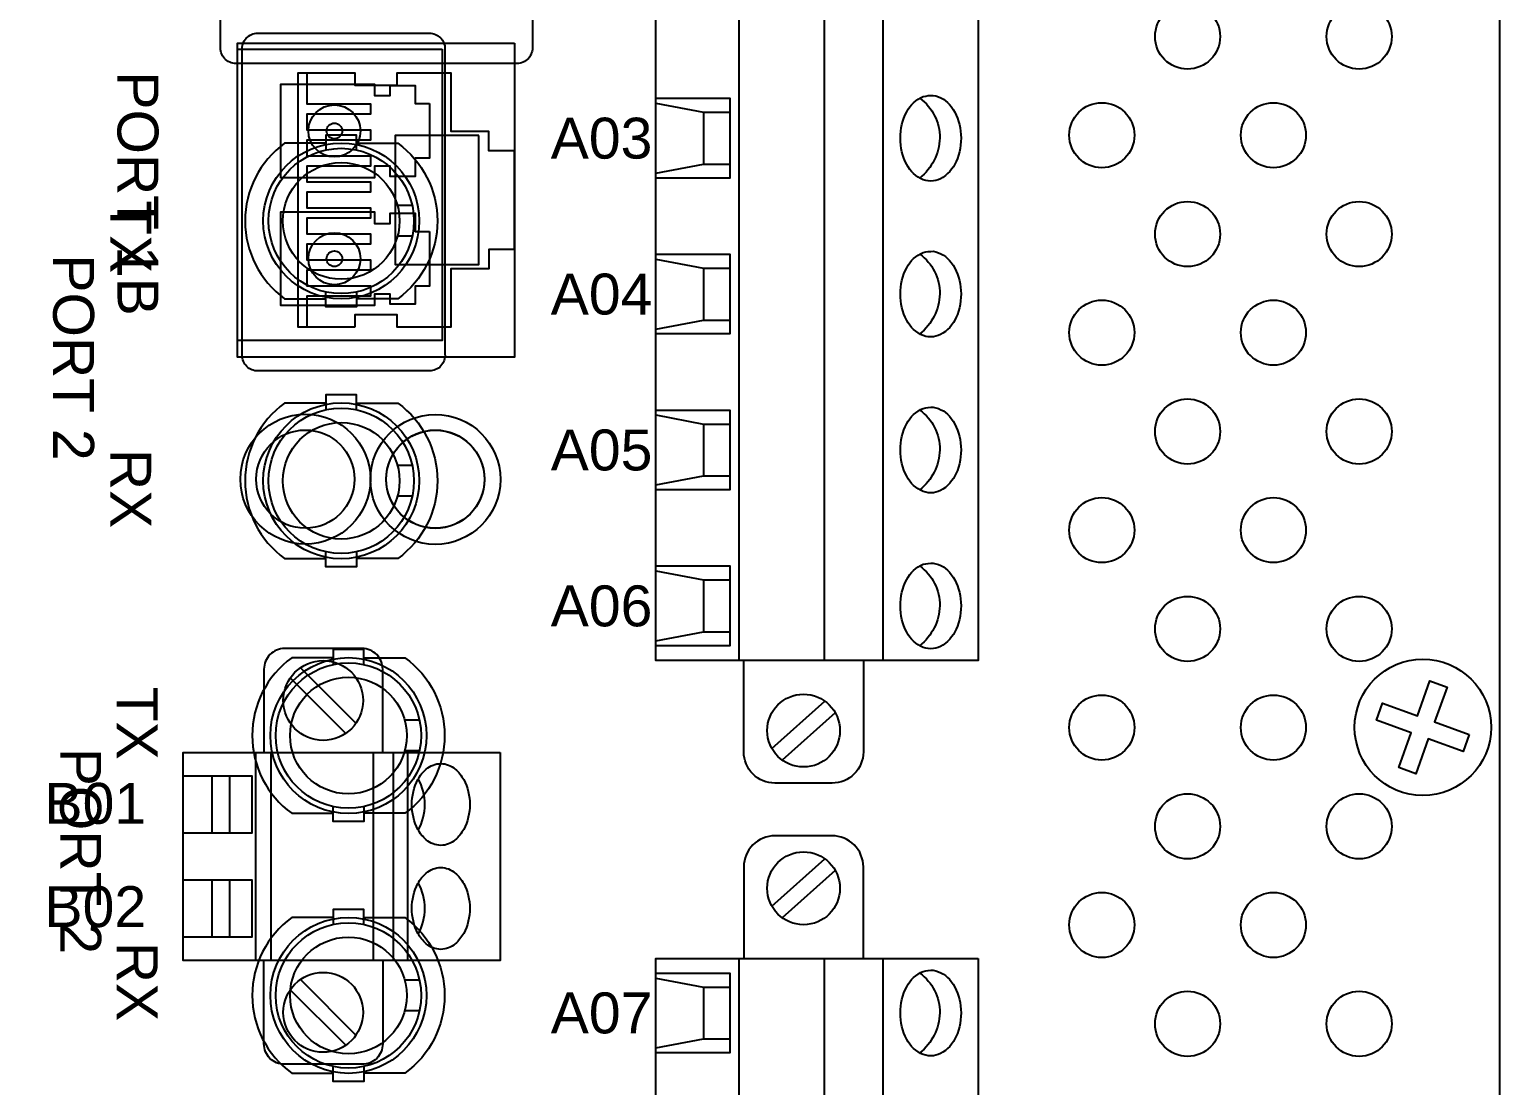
# Model space of a CAD drawing. Extents: x 1 to 23.7, y 0.2 to 17.
# Drawn here: x 20.173 to 23, y 3.811 to 5.844 of the extents above; entities that cross this region are included whole.
import ezdxf

# ---------------------------------------------------------------- set-up
doc = ezdxf.new("R2010")
doc.units = 0
doc.header["$MEASUREMENT"] = 0
for name, color, linetype in [('1_01__00__NONE__NO_FO__IRI', 7, 'CONTINUOUS'), ('1_02__01___1__10-100BASE-T', 7, 'CONTINUOUS'), ('1_03__04___1__100BASE-FX__', 7, 'CONTINUOUS'), ('1_04__06___2__10-100BASE-T', 7, 'CONTINUOUS'), ('1_05__08___2__100BASE-FX__', 7, 'CONTINUOUS'), ('1_06__10__NONE__FO__IRIG', 7, 'CONTINUOUS'), ('1_07__11___1__10-100BASE-T', 7, 'CONTINUOUS'), ('1_08__14___1__100BASE-FX__', 7, 'CONTINUOUS'), ('1_09__16___2__10-100BASE-T', 7, 'CONTINUOUS'), ('1_10__18___2__100BASE-FX__', 7, 'CONTINUOUS'), ('6_00_____DWG', 7, 'CONTINUOUS')]:
    doc.layers.add(name, color=color, linetype=linetype)
doc.styles.add('ARIAL', font='arial.ttf')

msp = doc.modelspace()

# ---------------------------------------------------------------- linework, layer by layer
at = {"layer": '1_01__00__NONE__NO_FO__IRI'}
for points in [[(21.14, 6.4956), (21.14, 5.8111, -0.437464), (21.11, 5.7783), (20.57, 5.7783, -0.440011), (20.54, 5.8111), (20.54, 6.4956, -0.43731), (20.57, 6.5283), (21.11, 6.5283, -0.440011)], [(20.9638, 4.4311, -0.174657), (20.9916, 4.4205, -0.086265), (21.0079, 4.4003, -0.118212), (21.0195, 4.3524, -0.118137), (21.0079, 4.3044, -0.086343), (20.9916, 4.2842, -0.174657), (20.9638, 4.2736, -0.172094), (20.9359, 4.2842, -0.086265), (20.9196, 4.3044, -0.118137), (20.9081, 4.3524, -0.118212), (20.9196, 4.4003, -0.086265), (20.9359, 4.4205, -0.174657)], [(20.9638, 4.4311, -0.174657), (20.9916, 4.4205, -0.086265), (21.0079, 4.4003, -0.118212), (21.0195, 4.3524, -0.118137), (21.0079, 4.3044, -0.086343), (20.9916, 4.2842, -0.174657), (20.9638, 4.2736, -0.172094), (20.9359, 4.2842, -0.086265), (20.9196, 4.3044, -0.118137), (20.9081, 4.3524, -0.118212), (20.9196, 4.4003, -0.086265), (20.9359, 4.4205, -0.174657)], [(20.9638, 4.2311, -0.174657), (20.9916, 4.2205, -0.086265), (21.0079, 4.2003, -0.118212), (21.0195, 4.1524, -0.118137), (21.0079, 4.1044, -0.086343), (20.9916, 4.0842, -0.174657), (20.9638, 4.0736, -0.172094), (20.9359, 4.0842, -0.086265), (20.9196, 4.1044, -0.118137), (20.9081, 4.1524, -0.118212), (20.9196, 4.2003, -0.086265), (20.9359, 4.2205, -0.174657)], [(20.9638, 4.2311, -0.174657), (20.9916, 4.2205, -0.086265), (21.0079, 4.2003, -0.118212), (21.0195, 4.1524, -0.118137), (21.0079, 4.1044, -0.086343), (20.9916, 4.0842, -0.174657), (20.9638, 4.0736, -0.172094), (20.9359, 4.0842, -0.086265), (20.9196, 4.1044, -0.118137), (20.9081, 4.1524, -0.118212), (20.9196, 4.2003, -0.086265), (20.9359, 4.2205, -0.174657)]]:
    msp.add_lwpolyline(points, format="xyb", close=True, dxfattribs=at)
for points in [[(20.8521, 4.4524), (20.8521, 4.613, 0.414214), (20.8127, 4.6524), (20.6631, 4.6524, 0.414214), (20.6237, 4.613), (20.6237, 4.4524)], [(20.8521, 4.4524), (20.8521, 4.613, 0.414214), (20.8127, 4.6524), (20.6631, 4.6524, 0.414214), (20.6237, 4.613), (20.6237, 4.4524)], [(20.9205, 4.3029, 0.253367), (20.9205, 4.4018)], [(20.9205, 4.3029, 0.253367), (20.9205, 4.4018)], [(20.9205, 4.1029, 0.253367), (20.9205, 4.2018)], [(20.9205, 4.1029, 0.253367), (20.9205, 4.2018)], [(20.8521, 4.0524), (20.8521, 3.8917, -0.414214), (20.8127, 3.8524), (20.6631, 3.8524, -0.414214), (20.6237, 3.8917), (20.6237, 4.0524)], [(20.8521, 4.0524), (20.8521, 3.8917, -0.414214), (20.8127, 3.8524), (20.6631, 3.8524, -0.414214), (20.6237, 3.8917), (20.6237, 4.0524)]]:
    msp.add_lwpolyline(points, format="xyb", dxfattribs=at)
for points in [[(20.6939, 4.6155), (20.8007, 4.5087)], [(20.6939, 4.6155), (20.8007, 4.5087)], [(20.7812, 4.4892), (20.6744, 4.596)], [(20.7812, 4.4892), (20.6744, 4.596)], [(20.6074, 4.4524), (20.6074, 4.0524)], [(20.6074, 4.4524), (20.6074, 4.0524)], [(20.6367, 4.4524), (20.6367, 4.0524)], [(20.6367, 4.4524), (20.6367, 4.0524)], [(20.8336, 4.4524), (20.8336, 4.0524)], [(20.8336, 4.4524), (20.8336, 4.0524)], [(20.8719, 4.4524), (20.8719, 4.0524)], [(20.8719, 4.4524), (20.8719, 4.0524)], [(20.8997, 4.4524), (20.8997, 4.0524)], [(20.8997, 4.4524), (20.8997, 4.0524)], [(20.4682, 4.4075), (20.6006, 4.4075), (20.6006, 4.2972), (20.4682, 4.2972)], [(20.4682, 4.4075), (20.6006, 4.4075), (20.6006, 4.2972), (20.4682, 4.2972)], [(20.5239, 4.2972), (20.5239, 4.4075)], [(20.5239, 4.2972), (20.5239, 4.4075)], [(20.5573, 4.4075), (20.5573, 4.2972)], [(20.5573, 4.4075), (20.5573, 4.2972)], [(20.4682, 4.2075), (20.6006, 4.2075), (20.6006, 4.0972), (20.4682, 4.0972)], [(20.4682, 4.2075), (20.6006, 4.2075), (20.6006, 4.0972), (20.4682, 4.0972)], [(20.5239, 4.0972), (20.5239, 4.2075)], [(20.5239, 4.0972), (20.5239, 4.2075)], [(20.5573, 4.2075), (20.5573, 4.0972)], [(20.5573, 4.2075), (20.5573, 4.0972)], [(20.6939, 4.0155), (20.8007, 3.9087)], [(20.6939, 4.0155), (20.8007, 3.9087)], [(20.7812, 3.8892), (20.6744, 3.996)], [(20.7812, 3.8892), (20.6744, 3.996)]]:
    msp.add_lwpolyline(points, dxfattribs=at)
msp.add_lwpolyline([(21.0781, 4.4524), (21.0781, 4.0524), (20.4682, 4.0524), (20.4682, 4.4524)], close=True, dxfattribs=at)
msp.add_lwpolyline([(21.0781, 4.4524), (21.0781, 4.0524), (20.4682, 4.0524), (20.4682, 4.4524)], close=True, dxfattribs=at)
for centre, radius in [((20.7723, 5.4752), 0.15), ((20.7723, 4.9752), 0.15), ((20.7376, 4.5524), 0.0768), ((20.7376, 4.5524), 0.0768), ((20.7376, 3.9524), 0.0768), ((20.7376, 3.9524), 0.0768)]:
    msp.add_circle(centre, radius, dxfattribs=at)
at = {"layer": '1_02__01___1__10-100BASE-T'}
for points in [[(20.8521, 4.4524), (20.8521, 4.613, 0.414214), (20.8127, 4.6524), (20.6631, 4.6524, 0.414214), (20.6237, 4.613), (20.6237, 4.4524)], [(20.9205, 4.3029, 0.253367), (20.9205, 4.4018)], [(20.9205, 4.1029, 0.253367), (20.9205, 4.2018)], [(20.8521, 4.0524), (20.8521, 3.8917, -0.414214), (20.8127, 3.8524), (20.6631, 3.8524, -0.414214), (20.6237, 3.8917), (20.6237, 4.0524)]]:
    msp.add_lwpolyline(points, format="xyb", dxfattribs=at)
for points in [[(20.6939, 4.6155), (20.8007, 4.5087)], [(20.7812, 4.4892), (20.6744, 4.596)], [(20.6074, 4.4524), (20.6074, 4.0524)], [(20.6367, 4.4524), (20.6367, 4.0524)], [(20.8336, 4.4524), (20.8336, 4.0524)], [(20.8719, 4.4524), (20.8719, 4.0524)], [(20.8997, 4.4524), (20.8997, 4.0524)], [(20.4682, 4.4075), (20.6006, 4.4075), (20.6006, 4.2972), (20.4682, 4.2972)], [(20.5239, 4.2972), (20.5239, 4.4075)], [(20.5573, 4.4075), (20.5573, 4.2972)], [(20.4682, 4.2075), (20.6006, 4.2075), (20.6006, 4.0972), (20.4682, 4.0972)], [(20.5239, 4.0972), (20.5239, 4.2075)], [(20.5573, 4.2075), (20.5573, 4.0972)], [(20.6939, 4.0155), (20.8007, 3.9087)], [(20.7812, 3.8892), (20.6744, 3.996)]]:
    msp.add_lwpolyline(points, dxfattribs=at)
msp.add_lwpolyline([(21.0781, 4.4524), (21.0781, 4.0524), (20.4682, 4.0524), (20.4682, 4.4524)], close=True, dxfattribs=at)
for points in [[(20.9638, 4.4311, -0.174657), (20.9916, 4.4205, -0.086265), (21.0079, 4.4003, -0.118212), (21.0195, 4.3524, -0.118137), (21.0079, 4.3044, -0.086343), (20.9916, 4.2842, -0.174657), (20.9638, 4.2736, -0.172094), (20.9359, 4.2842, -0.086265), (20.9196, 4.3044, -0.118137), (20.9081, 4.3524, -0.118212), (20.9196, 4.4003, -0.086265), (20.9359, 4.4205, -0.174657)], [(20.9638, 4.2311, -0.174657), (20.9916, 4.2205, -0.086265), (21.0079, 4.2003, -0.118212), (21.0195, 4.1524, -0.118137), (21.0079, 4.1044, -0.086343), (20.9916, 4.0842, -0.174657), (20.9638, 4.0736, -0.172094), (20.9359, 4.0842, -0.086265), (20.9196, 4.1044, -0.118137), (20.9081, 4.1524, -0.118212), (20.9196, 4.2003, -0.086265), (20.9359, 4.2205, -0.174657)]]:
    msp.add_lwpolyline(points, format="xyb", close=True, dxfattribs=at)
for centre, radius in [((20.7723, 5.4752), 0.15), ((20.7723, 4.9752), 0.15), ((20.7376, 4.5524), 0.0768), ((20.7376, 3.9524), 0.0768)]:
    msp.add_circle(centre, radius, dxfattribs=at)
at = {"layer": '1_03__04___1__100BASE-FX__'}
msp.add_lwpolyline([(20.5818, 5.2165), (20.5818, 5.8037, -0.441522), (20.6118, 5.8365), (20.9418, 5.8365, -0.414792), (20.9718, 5.8064), (20.9718, 5.2192, -0.437227), (20.9418, 5.1865), (20.6118, 5.1865, -0.414793)], format="xyb", close=True, dxfattribs=at)
for centre, radius in [((20.7033, 4.9784), 0.125), ((20.9533, 4.9779), 0.125), ((20.7861, 4.485), 0.15), ((20.7861, 3.985), 0.15)]:
    msp.add_circle(centre, radius, dxfattribs=at)
at = {"layer": '1_04__06___2__10-100BASE-T'}
for points in [[(21.1054, 5.8176), (21.1054, 5.2134), (20.5729, 5.2134), (20.5729, 5.8176)], [(20.7994, 5.2715), (20.7994, 5.2952), (20.8794, 5.2952), (20.8794, 5.2715), (20.9839, 5.2715), (20.9839, 5.3835), (21.0569, 5.3835), (21.0569, 5.421), (21.1054, 5.421), (21.1054, 5.61), (21.0559, 5.61), (21.0559, 5.6475), (20.9839, 5.6475), (20.9839, 5.7595), (20.8794, 5.7595), (20.8794, 5.7357), (20.7994, 5.7357), (20.7994, 5.7595), (20.6889, 5.7595), (20.6889, 5.2715)], [(21.0369, 5.6395), (20.8759, 5.6395), (20.8759, 5.3915), (21.0369, 5.3915)]]:
    msp.add_lwpolyline(points, close=True, dxfattribs=at)
msp.add_lwpolyline([(20.7059, 5.7595), (20.7059, 5.7005), (20.8289, 5.7005), (20.8289, 5.6805), (20.7059, 5.6805), (20.7059, 5.6505), (20.8289, 5.6505), (20.8289, 5.6305), (20.7059, 5.6305), (20.7059, 5.6005), (20.8289, 5.6005), (20.8289, 5.5805), (20.7059, 5.5805), (20.7059, 5.5505), (20.8289, 5.5505), (20.8289, 5.5305), (20.7059, 5.5305), (20.7059, 5.5005), (20.8289, 5.5005), (20.8289, 5.4805), (20.7059, 5.4805), (20.7059, 5.4505), (20.8289, 5.4505), (20.8289, 5.4305), (20.7059, 5.4305), (20.7059, 5.4005), (20.8289, 5.4005), (20.8289, 5.3805), (20.7059, 5.3805), (20.7059, 5.3505), (20.8289, 5.3505), (20.8289, 5.3305), (20.7059, 5.3305), (20.7059, 5.2715)], dxfattribs=at)
for centre, radius in [((20.7033, 4.9784), 0.0945), ((20.9533, 4.9784), 0.0945), ((20.7861, 4.485), 0.15), ((20.7861, 3.985), 0.15)]:
    msp.add_circle(centre, radius, dxfattribs=at)
at = {"layer": '1_05__08___2__100BASE-FX__'}
for points in [[(20.9662, 5.8056), (20.9662, 5.2454), (20.5725, 5.2454), (20.5725, 5.8056)], [(20.9422, 5.701), (20.9422, 5.596), (20.9142, 5.596), (20.9142, 5.561), (20.8662, 5.561), (20.8662, 5.5805), (20.8362, 5.5805), (20.8362, 5.5585), (20.6562, 5.5585), (20.6562, 5.7385), (20.8362, 5.7385), (20.8362, 5.7165), (20.8662, 5.7165), (20.8662, 5.736), (20.9142, 5.736), (20.9142, 5.701)], [(20.9422, 5.455), (20.9422, 5.35), (20.9142, 5.35), (20.9142, 5.315), (20.8662, 5.315), (20.8662, 5.3345), (20.8362, 5.3345), (20.8362, 5.3125), (20.6562, 5.3125), (20.6562, 5.4925), (20.8362, 5.4925), (20.8362, 5.4705), (20.8662, 5.4705), (20.8662, 5.49), (20.9142, 5.49), (20.9142, 5.455)]]:
    msp.add_lwpolyline(points, close=True, dxfattribs=at)
for centre, radius in [((20.7592, 5.6485), 0.05), ((20.7592, 5.6485), 0.015), ((20.7592, 5.4025), 0.05), ((20.7592, 5.4025), 0.015), ((20.7033, 4.9784), 0.0945), ((20.9533, 4.9779), 0.0945), ((20.7861, 4.485), 0.15), ((20.7861, 3.985), 0.15)]:
    msp.add_circle(centre, radius, dxfattribs=at)
at = {"layer": '1_06__10__NONE__FO__IRIG'}
for points in [[(21.14, 6.4956), (21.14, 5.8111, -0.437464), (21.11, 5.7783), (20.57, 5.7783, -0.440011), (20.54, 5.8111), (20.54, 6.4956, -0.43731), (20.57, 6.5283), (21.11, 6.5283, -0.440011)], [(20.9638, 4.4311, -0.174657), (20.9916, 4.4205, -0.086265), (21.0079, 4.4003, -0.118212), (21.0195, 4.3524, -0.118137), (21.0079, 4.3044, -0.086343), (20.9916, 4.2842, -0.174657), (20.9638, 4.2736, -0.172094), (20.9359, 4.2842, -0.086265), (20.9196, 4.3044, -0.118137), (20.9081, 4.3524, -0.118212), (20.9196, 4.4003, -0.086265), (20.9359, 4.4205, -0.174657)], [(20.9638, 4.4311, -0.174657), (20.9916, 4.4205, -0.086265), (21.0079, 4.4003, -0.118212), (21.0195, 4.3524, -0.118137), (21.0079, 4.3044, -0.086343), (20.9916, 4.2842, -0.174657), (20.9638, 4.2736, -0.172094), (20.9359, 4.2842, -0.086265), (20.9196, 4.3044, -0.118137), (20.9081, 4.3524, -0.118212), (20.9196, 4.4003, -0.086265), (20.9359, 4.4205, -0.174657)], [(20.9638, 4.2311, -0.174657), (20.9916, 4.2205, -0.086265), (21.0079, 4.2003, -0.118212), (21.0195, 4.1524, -0.118137), (21.0079, 4.1044, -0.086343), (20.9916, 4.0842, -0.174657), (20.9638, 4.0736, -0.172094), (20.9359, 4.0842, -0.086265), (20.9196, 4.1044, -0.118137), (20.9081, 4.1524, -0.118212), (20.9196, 4.2003, -0.086265), (20.9359, 4.2205, -0.174657)], [(20.9638, 4.2311, -0.174657), (20.9916, 4.2205, -0.086265), (21.0079, 4.2003, -0.118212), (21.0195, 4.1524, -0.118137), (21.0079, 4.1044, -0.086343), (20.9916, 4.0842, -0.174657), (20.9638, 4.0736, -0.172094), (20.9359, 4.0842, -0.086265), (20.9196, 4.1044, -0.118137), (20.9081, 4.1524, -0.118212), (20.9196, 4.2003, -0.086265), (20.9359, 4.2205, -0.174657)]]:
    msp.add_lwpolyline(points, format="xyb", close=True, dxfattribs=at)
for points in [[(20.8018, 5.6119), (20.8018, 5.6405), (20.7428, 5.6405), (20.7428, 5.6118)], [(20.9089, 5.5047), (20.8806, 5.5047)], [(20.9089, 5.4457), (20.8806, 5.4457)], [(20.8018, 5.3386), (20.8018, 5.3098), (20.7428, 5.3098), (20.7428, 5.3385)], [(20.8018, 5.1119), (20.8018, 5.1405), (20.7428, 5.1405), (20.7428, 5.1118)], [(20.9089, 5.0047), (20.8806, 5.0047)], [(20.9089, 4.9457), (20.8806, 4.9457)], [(20.8018, 4.8386), (20.8018, 4.8098), (20.7428, 4.8098), (20.7428, 4.8385)], [(20.6939, 4.6155), (20.8007, 4.5087)], [(20.6939, 4.6155), (20.8007, 4.5087)], [(20.7812, 4.4892), (20.6744, 4.596)], [(20.7812, 4.4892), (20.6744, 4.596)], [(20.6074, 4.4524), (20.6074, 4.0524)], [(20.6074, 4.4524), (20.6074, 4.0524)], [(20.6367, 4.4524), (20.6367, 4.0524)], [(20.6367, 4.4524), (20.6367, 4.0524)], [(20.8336, 4.4524), (20.8336, 4.0524)], [(20.8336, 4.4524), (20.8336, 4.0524)], [(20.8719, 4.4524), (20.8719, 4.0524)], [(20.8719, 4.4524), (20.8719, 4.0524)], [(20.8997, 4.4524), (20.8997, 4.0524)], [(20.8997, 4.4524), (20.8997, 4.0524)], [(20.4682, 4.4075), (20.6006, 4.4075), (20.6006, 4.2972), (20.4682, 4.2972)], [(20.4682, 4.4075), (20.6006, 4.4075), (20.6006, 4.2972), (20.4682, 4.2972)], [(20.5239, 4.2972), (20.5239, 4.4075)], [(20.5239, 4.2972), (20.5239, 4.4075)], [(20.5573, 4.4075), (20.5573, 4.2972)], [(20.5573, 4.4075), (20.5573, 4.2972)], [(20.4682, 4.2075), (20.6006, 4.2075), (20.6006, 4.0972), (20.4682, 4.0972)], [(20.4682, 4.2075), (20.6006, 4.2075), (20.6006, 4.0972), (20.4682, 4.0972)], [(20.5239, 4.0972), (20.5239, 4.2075)], [(20.5239, 4.0972), (20.5239, 4.2075)], [(20.5573, 4.2075), (20.5573, 4.0972)], [(20.5573, 4.2075), (20.5573, 4.0972)], [(20.6939, 4.0155), (20.8007, 3.9087)], [(20.6939, 4.0155), (20.8007, 3.9087)], [(20.7812, 3.8892), (20.6744, 3.996)], [(20.7812, 3.8892), (20.6744, 3.996)]]:
    msp.add_lwpolyline(points, dxfattribs=at)
for points in [[(20.7428, 5.6248), (20.6635, 5.6248, 0.509168), (20.6635, 5.3256), (20.7428, 5.3256)], [(20.8018, 5.6248), (20.8811, 5.6248, -0.509168), (20.8811, 5.3256), (20.8018, 5.3256)], [(20.7428, 5.1248), (20.6635, 5.1248, 0.509168), (20.6635, 4.8256), (20.7428, 4.8256)], [(20.8018, 5.1248), (20.8811, 5.1248, -0.509168), (20.8811, 4.8256), (20.8018, 4.8256)], [(20.8521, 4.4524), (20.8521, 4.613, 0.414214), (20.8127, 4.6524), (20.6631, 4.6524, 0.414214), (20.6237, 4.613), (20.6237, 4.4524)], [(20.8521, 4.4524), (20.8521, 4.613, 0.414214), (20.8127, 4.6524), (20.6631, 4.6524, 0.414214), (20.6237, 4.613), (20.6237, 4.4524)], [(20.9205, 4.3029, 0.253367), (20.9205, 4.4018)], [(20.9205, 4.3029, 0.253367), (20.9205, 4.4018)], [(20.9205, 4.1029, 0.253367), (20.9205, 4.2018)], [(20.9205, 4.1029, 0.253367), (20.9205, 4.2018)], [(20.8521, 4.0524), (20.8521, 3.8917, -0.414214), (20.8127, 3.8524), (20.6631, 3.8524, -0.414214), (20.6237, 3.8917), (20.6237, 4.0524)], [(20.8521, 4.0524), (20.8521, 3.8917, -0.414214), (20.8127, 3.8524), (20.6631, 3.8524, -0.414214), (20.6237, 3.8917), (20.6237, 4.0524)]]:
    msp.add_lwpolyline(points, format="xyb", dxfattribs=at)
msp.add_lwpolyline([(21.0781, 4.4524), (21.0781, 4.0524), (20.4682, 4.0524), (20.4682, 4.4524)], close=True, dxfattribs=at)
msp.add_lwpolyline([(21.0781, 4.4524), (21.0781, 4.0524), (20.4682, 4.0524), (20.4682, 4.4524)], close=True, dxfattribs=at)
for centre, radius in [((20.7723, 5.4752), 0.1398), ((20.7723, 5.4752), 0.1122), ((20.7723, 4.9752), 0.1398), ((20.7723, 4.9752), 0.1122), ((20.7376, 4.5524), 0.0768), ((20.7376, 4.5524), 0.0768), ((20.7376, 3.9524), 0.0768), ((20.7376, 3.9524), 0.0768)]:
    msp.add_circle(centre, radius, dxfattribs=at)
at = {"layer": '1_07__11___1__10-100BASE-T'}
for points in [[(20.8018, 5.6119), (20.8018, 5.6405), (20.7428, 5.6405), (20.7428, 5.6118)], [(20.9089, 5.5047), (20.8806, 5.5047)], [(20.9089, 5.4457), (20.8806, 5.4457)], [(20.8018, 5.3386), (20.8018, 5.3098), (20.7428, 5.3098), (20.7428, 5.3385)], [(20.8018, 5.1119), (20.8018, 5.1405), (20.7428, 5.1405), (20.7428, 5.1118)], [(20.9089, 5.0047), (20.8806, 5.0047)], [(20.9089, 4.9457), (20.8806, 4.9457)], [(20.8018, 4.8386), (20.8018, 4.8098), (20.7428, 4.8098), (20.7428, 4.8385)], [(20.6939, 4.6155), (20.8007, 4.5087)], [(20.6939, 4.6155), (20.8007, 4.5087)], [(20.7812, 4.4892), (20.6744, 4.596)], [(20.7812, 4.4892), (20.6744, 4.596)], [(20.6074, 4.4524), (20.6074, 4.0524)], [(20.6074, 4.4524), (20.6074, 4.0524)], [(20.6367, 4.4524), (20.6367, 4.0524)], [(20.6367, 4.4524), (20.6367, 4.0524)], [(20.8336, 4.4524), (20.8336, 4.0524)], [(20.8336, 4.4524), (20.8336, 4.0524)], [(20.8719, 4.4524), (20.8719, 4.0524)], [(20.8719, 4.4524), (20.8719, 4.0524)], [(20.8997, 4.4524), (20.8997, 4.0524)], [(20.8997, 4.4524), (20.8997, 4.0524)], [(20.4682, 4.4075), (20.6006, 4.4075), (20.6006, 4.2972), (20.4682, 4.2972)], [(20.4682, 4.4075), (20.6006, 4.4075), (20.6006, 4.2972), (20.4682, 4.2972)], [(20.5239, 4.2972), (20.5239, 4.4075)], [(20.5239, 4.2972), (20.5239, 4.4075)], [(20.5573, 4.4075), (20.5573, 4.2972)], [(20.5573, 4.4075), (20.5573, 4.2972)], [(20.4682, 4.2075), (20.6006, 4.2075), (20.6006, 4.0972), (20.4682, 4.0972)], [(20.4682, 4.2075), (20.6006, 4.2075), (20.6006, 4.0972), (20.4682, 4.0972)], [(20.5239, 4.0972), (20.5239, 4.2075)], [(20.5239, 4.0972), (20.5239, 4.2075)], [(20.5573, 4.2075), (20.5573, 4.0972)], [(20.5573, 4.2075), (20.5573, 4.0972)], [(20.6939, 4.0155), (20.8007, 3.9087)], [(20.6939, 4.0155), (20.8007, 3.9087)], [(20.7812, 3.8892), (20.6744, 3.996)], [(20.7812, 3.8892), (20.6744, 3.996)]]:
    msp.add_lwpolyline(points, dxfattribs=at)
for points in [[(20.7428, 5.6248), (20.6635, 5.6248, 0.509168), (20.6635, 5.3256), (20.7428, 5.3256)], [(20.8018, 5.6248), (20.8811, 5.6248, -0.509168), (20.8811, 5.3256), (20.8018, 5.3256)], [(20.7428, 5.1248), (20.6635, 5.1248, 0.509168), (20.6635, 4.8256), (20.7428, 4.8256)], [(20.8018, 5.1248), (20.8811, 5.1248, -0.509168), (20.8811, 4.8256), (20.8018, 4.8256)], [(20.8521, 4.4524), (20.8521, 4.613, 0.414214), (20.8127, 4.6524), (20.6631, 4.6524, 0.414214), (20.6237, 4.613), (20.6237, 4.4524)], [(20.8521, 4.4524), (20.8521, 4.613, 0.414214), (20.8127, 4.6524), (20.6631, 4.6524, 0.414214), (20.6237, 4.613), (20.6237, 4.4524)], [(20.9205, 4.3029, 0.253367), (20.9205, 4.4018)], [(20.9205, 4.3029, 0.253367), (20.9205, 4.4018)], [(20.9205, 4.1029, 0.253367), (20.9205, 4.2018)], [(20.9205, 4.1029, 0.253367), (20.9205, 4.2018)], [(20.8521, 4.0524), (20.8521, 3.8917, -0.414214), (20.8127, 3.8524), (20.6631, 3.8524, -0.414214), (20.6237, 3.8917), (20.6237, 4.0524)], [(20.8521, 4.0524), (20.8521, 3.8917, -0.414214), (20.8127, 3.8524), (20.6631, 3.8524, -0.414214), (20.6237, 3.8917), (20.6237, 4.0524)]]:
    msp.add_lwpolyline(points, format="xyb", dxfattribs=at)
msp.add_lwpolyline([(21.0781, 4.4524), (21.0781, 4.0524), (20.4682, 4.0524), (20.4682, 4.4524)], close=True, dxfattribs=at)
msp.add_lwpolyline([(21.0781, 4.4524), (21.0781, 4.0524), (20.4682, 4.0524), (20.4682, 4.4524)], close=True, dxfattribs=at)
for points in [[(20.9638, 4.4311, -0.174657), (20.9916, 4.4205, -0.086265), (21.0079, 4.4003, -0.118212), (21.0195, 4.3524, -0.118137), (21.0079, 4.3044, -0.086343), (20.9916, 4.2842, -0.174657), (20.9638, 4.2736, -0.172094), (20.9359, 4.2842, -0.086265), (20.9196, 4.3044, -0.118137), (20.9081, 4.3524, -0.118212), (20.9196, 4.4003, -0.086265), (20.9359, 4.4205, -0.174657)], [(20.9638, 4.4311, -0.174657), (20.9916, 4.4205, -0.086265), (21.0079, 4.4003, -0.118212), (21.0195, 4.3524, -0.118137), (21.0079, 4.3044, -0.086343), (20.9916, 4.2842, -0.174657), (20.9638, 4.2736, -0.172094), (20.9359, 4.2842, -0.086265), (20.9196, 4.3044, -0.118137), (20.9081, 4.3524, -0.118212), (20.9196, 4.4003, -0.086265), (20.9359, 4.4205, -0.174657)], [(20.9638, 4.2311, -0.174657), (20.9916, 4.2205, -0.086265), (21.0079, 4.2003, -0.118212), (21.0195, 4.1524, -0.118137), (21.0079, 4.1044, -0.086343), (20.9916, 4.0842, -0.174657), (20.9638, 4.0736, -0.172094), (20.9359, 4.0842, -0.086265), (20.9196, 4.1044, -0.118137), (20.9081, 4.1524, -0.118212), (20.9196, 4.2003, -0.086265), (20.9359, 4.2205, -0.174657)], [(20.9638, 4.2311, -0.174657), (20.9916, 4.2205, -0.086265), (21.0079, 4.2003, -0.118212), (21.0195, 4.1524, -0.118137), (21.0079, 4.1044, -0.086343), (20.9916, 4.0842, -0.174657), (20.9638, 4.0736, -0.172094), (20.9359, 4.0842, -0.086265), (20.9196, 4.1044, -0.118137), (20.9081, 4.1524, -0.118212), (20.9196, 4.2003, -0.086265), (20.9359, 4.2205, -0.174657)]]:
    msp.add_lwpolyline(points, format="xyb", close=True, dxfattribs=at)
for centre, radius in [((20.7723, 5.4752), 0.1398), ((20.7723, 5.4752), 0.1122), ((20.7723, 4.9752), 0.1398), ((20.7723, 4.9752), 0.1122), ((20.7376, 4.5524), 0.0768), ((20.7376, 4.5524), 0.0768), ((20.7376, 3.9524), 0.0768), ((20.7376, 3.9524), 0.0768)]:
    msp.add_circle(centre, radius, dxfattribs=at)
at = {"layer": '1_08__14___1__100BASE-FX__'}
msp.add_lwpolyline([(20.5818, 5.2165), (20.5818, 5.8037, -0.441522), (20.6118, 5.8365), (20.9418, 5.8365, -0.414792), (20.9718, 5.8064), (20.9718, 5.2192, -0.437227), (20.9418, 5.1865), (20.6118, 5.1865, -0.414793)], format="xyb", close=True, dxfattribs=at)
for points in [[(20.8156, 4.6217), (20.8156, 4.6503), (20.7565, 4.6503), (20.7565, 4.6216)], [(20.9227, 4.5145), (20.8943, 4.5145)], [(20.9227, 4.4555), (20.8943, 4.4555)], [(20.8156, 4.3483), (20.8156, 4.3196), (20.7565, 4.3196), (20.7565, 4.3483)], [(20.8156, 4.1217), (20.8156, 4.1503), (20.7565, 4.1503), (20.7565, 4.1216)], [(20.9227, 4.0145), (20.8943, 4.0145)], [(20.9227, 3.9555), (20.8943, 3.9555)], [(20.8156, 3.8483), (20.8156, 3.8196), (20.7565, 3.8196), (20.7565, 3.8483)]]:
    msp.add_lwpolyline(points, dxfattribs=at)
for points in [[(20.7565, 4.6346), (20.6772, 4.6346, 0.509168), (20.6772, 4.3354), (20.7565, 4.3354)], [(20.8156, 4.6346), (20.8949, 4.6346, -0.509168), (20.8949, 4.3354), (20.8156, 4.3354)], [(20.7565, 4.1346), (20.6772, 4.1346, 0.509168), (20.6772, 3.8354), (20.7565, 3.8354)], [(20.8156, 4.1346), (20.8949, 4.1346, -0.509168), (20.8949, 3.8354), (20.8156, 3.8354)]]:
    msp.add_lwpolyline(points, format="xyb", dxfattribs=at)
for centre, radius in [((20.7033, 4.9784), 0.125), ((20.9533, 4.9779), 0.125), ((20.7861, 4.485), 0.1398), ((20.7861, 4.485), 0.1122), ((20.7861, 3.985), 0.1398), ((20.7861, 3.985), 0.1122)]:
    msp.add_circle(centre, radius, dxfattribs=at)
at = {"layer": '1_09__16___2__10-100BASE-T'}
for points in [[(21.1054, 5.8176), (21.1054, 5.2134), (20.5729, 5.2134), (20.5729, 5.8176)], [(20.7994, 5.2715), (20.7994, 5.2952), (20.8794, 5.2952), (20.8794, 5.2715), (20.9839, 5.2715), (20.9839, 5.3835), (21.0569, 5.3835), (21.0569, 5.421), (21.1054, 5.421), (21.1054, 5.61), (21.0559, 5.61), (21.0559, 5.6475), (20.9839, 5.6475), (20.9839, 5.7595), (20.8794, 5.7595), (20.8794, 5.7357), (20.7994, 5.7357), (20.7994, 5.7595), (20.6889, 5.7595), (20.6889, 5.2715)], [(21.0369, 5.6395), (20.8759, 5.6395), (20.8759, 5.3915), (21.0369, 5.3915)]]:
    msp.add_lwpolyline(points, close=True, dxfattribs=at)
for points in [[(20.7059, 5.7595), (20.7059, 5.7005), (20.8289, 5.7005), (20.8289, 5.6805), (20.7059, 5.6805), (20.7059, 5.6505), (20.8289, 5.6505), (20.8289, 5.6305), (20.7059, 5.6305), (20.7059, 5.6005), (20.8289, 5.6005), (20.8289, 5.5805), (20.7059, 5.5805), (20.7059, 5.5505), (20.8289, 5.5505), (20.8289, 5.5305), (20.7059, 5.5305), (20.7059, 5.5005), (20.8289, 5.5005), (20.8289, 5.4805), (20.7059, 5.4805), (20.7059, 5.4505), (20.8289, 5.4505), (20.8289, 5.4305), (20.7059, 5.4305), (20.7059, 5.4005), (20.8289, 5.4005), (20.8289, 5.3805), (20.7059, 5.3805), (20.7059, 5.3505), (20.8289, 5.3505), (20.8289, 5.3305), (20.7059, 5.3305), (20.7059, 5.2715)], [(20.8156, 4.6217), (20.8156, 4.6503), (20.7565, 4.6503), (20.7565, 4.6216)], [(20.9227, 4.5145), (20.8943, 4.5145)], [(20.9227, 4.4555), (20.8943, 4.4555)], [(20.8156, 4.3483), (20.8156, 4.3196), (20.7565, 4.3196), (20.7565, 4.3483)], [(20.8156, 4.1217), (20.8156, 4.1503), (20.7565, 4.1503), (20.7565, 4.1216)], [(20.9227, 4.0145), (20.8943, 4.0145)], [(20.9227, 3.9555), (20.8943, 3.9555)], [(20.8156, 3.8483), (20.8156, 3.8196), (20.7565, 3.8196), (20.7565, 3.8483)]]:
    msp.add_lwpolyline(points, dxfattribs=at)
for points in [[(20.7565, 4.6346), (20.6772, 4.6346, 0.509168), (20.6772, 4.3354), (20.7565, 4.3354)], [(20.8156, 4.6346), (20.8949, 4.6346, -0.509168), (20.8949, 4.3354), (20.8156, 4.3354)], [(20.7565, 4.1346), (20.6772, 4.1346, 0.509168), (20.6772, 3.8354), (20.7565, 3.8354)], [(20.8156, 4.1346), (20.8949, 4.1346, -0.509168), (20.8949, 3.8354), (20.8156, 3.8354)]]:
    msp.add_lwpolyline(points, format="xyb", dxfattribs=at)
for centre, radius in [((20.7033, 4.9784), 0.0945), ((20.9533, 4.9784), 0.0945), ((20.7861, 4.485), 0.1398), ((20.7861, 4.485), 0.1122), ((20.7861, 3.985), 0.1398), ((20.7861, 3.985), 0.1122)]:
    msp.add_circle(centre, radius, dxfattribs=at)
at = {"layer": '1_10__18___2__100BASE-FX__'}
for points in [[(20.9662, 5.8056), (20.9662, 5.2454), (20.5725, 5.2454), (20.5725, 5.8056)], [(20.9422, 5.701), (20.9422, 5.596), (20.9142, 5.596), (20.9142, 5.561), (20.8662, 5.561), (20.8662, 5.5805), (20.8362, 5.5805), (20.8362, 5.5585), (20.6562, 5.5585), (20.6562, 5.7385), (20.8362, 5.7385), (20.8362, 5.7165), (20.8662, 5.7165), (20.8662, 5.736), (20.9142, 5.736), (20.9142, 5.701)], [(20.9422, 5.455), (20.9422, 5.35), (20.9142, 5.35), (20.9142, 5.315), (20.8662, 5.315), (20.8662, 5.3345), (20.8362, 5.3345), (20.8362, 5.3125), (20.6562, 5.3125), (20.6562, 5.4925), (20.8362, 5.4925), (20.8362, 5.4705), (20.8662, 5.4705), (20.8662, 5.49), (20.9142, 5.49), (20.9142, 5.455)]]:
    msp.add_lwpolyline(points, close=True, dxfattribs=at)
for points in [[(20.8156, 4.6217), (20.8156, 4.6503), (20.7565, 4.6503), (20.7565, 4.6216)], [(20.9227, 4.5145), (20.8943, 4.5145)], [(20.9227, 4.4555), (20.8943, 4.4555)], [(20.8156, 4.3483), (20.8156, 4.3196), (20.7565, 4.3196), (20.7565, 4.3483)], [(20.8156, 4.1217), (20.8156, 4.1503), (20.7565, 4.1503), (20.7565, 4.1216)], [(20.9227, 4.0145), (20.8943, 4.0145)], [(20.9227, 3.9555), (20.8943, 3.9555)], [(20.8156, 3.8483), (20.8156, 3.8196), (20.7565, 3.8196), (20.7565, 3.8483)]]:
    msp.add_lwpolyline(points, dxfattribs=at)
for points in [[(20.7565, 4.6346), (20.6772, 4.6346, 0.509168), (20.6772, 4.3354), (20.7565, 4.3354)], [(20.8156, 4.6346), (20.8949, 4.6346, -0.509168), (20.8949, 4.3354), (20.8156, 4.3354)], [(20.7565, 4.1346), (20.6772, 4.1346, 0.509168), (20.6772, 3.8354), (20.7565, 3.8354)], [(20.8156, 4.1346), (20.8949, 4.1346, -0.509168), (20.8949, 3.8354), (20.8156, 3.8354)]]:
    msp.add_lwpolyline(points, format="xyb", dxfattribs=at)
for centre, radius in [((20.7592, 5.6485), 0.05), ((20.7592, 5.6485), 0.015), ((20.7592, 5.4025), 0.05), ((20.7592, 5.4025), 0.015), ((20.7033, 4.9784), 0.0945), ((20.9533, 4.9779), 0.0945), ((20.7861, 4.485), 0.1398), ((20.7861, 4.485), 0.1122), ((20.7861, 3.985), 0.1398), ((20.7861, 3.985), 0.1122)]:
    msp.add_circle(centre, radius, dxfattribs=at)
at = {"layer": '6_00_____DWG'}
for points in [[(23, 6.8335), (23, 2.1681, -0.414214), (22.9213, 2.0894), (22.8327, 2.0894, 0.414214), (22.7146, 1.9713), (22.7146, 1.8827, -0.414213), (22.6358, 1.804), (16.0807, 1.804, -0.414213), (16.002, 1.8827), (16.002, 1.9713, 0.414213), (15.8839, 2.0894), (15.7953, 2.0894, -0.414213), (15.7165, 2.1681, -0.000001), (15.7165, 6.8335, -0.414214), (15.7953, 6.9122), (15.8839, 6.9122, 0.414214), (16.002, 7.0303), (16.002, 7.1189, -0.414214), (16.0807, 7.1977), (22.6358, 7.1977, -0.414213), (22.7146, 7.1189), (22.7146, 7.0303, 0.414213), (22.8327, 6.9122), (22.9213, 6.9122, -0.414213)], [(21.9107, 5.7168, -0.203751), (21.9454, 5.6952, -0.133265), (21.9635, 5.6481, -0.119641), (21.9572, 5.5953, -0.162293), (21.9294, 5.559, -0.234436), (21.8916, 5.5546, -0.182264), (21.8599, 5.5839, -0.124648), (21.8476, 5.6345, -0.124648), (21.8599, 5.6852, -0.184228), (21.8916, 5.7145, -0.072555)], [(21.9107, 5.4168, -0.203751), (21.9454, 5.3952, -0.133265), (21.9635, 5.3481, -0.119641), (21.9572, 5.2953, -0.162293), (21.9294, 5.259, -0.234436), (21.8916, 5.2546, -0.182264), (21.8599, 5.2839, -0.124648), (21.8476, 5.3345, -0.124648), (21.8599, 5.3852, -0.184228), (21.8916, 5.4145, -0.072555)], [(21.9107, 5.1168, -0.203751), (21.9454, 5.0952, -0.133265), (21.9635, 5.0481, -0.119641), (21.9572, 4.9953, -0.162293), (21.9294, 4.959, -0.234436), (21.8916, 4.9546, -0.182264), (21.8599, 4.9839, -0.124648), (21.8476, 5.0345, -0.124648), (21.8599, 5.0852, -0.184228), (21.8916, 5.1145, -0.072555)], [(21.9107, 4.8168, -0.203751), (21.9454, 4.7952, -0.133265), (21.9635, 4.7481, -0.119641), (21.9572, 4.6953, -0.162293), (21.9294, 4.659, -0.234436), (21.8916, 4.6546, -0.182264), (21.8599, 4.6839, -0.124648), (21.8476, 4.7345, -0.124648), (21.8599, 4.7852, -0.184228), (21.8916, 4.8145, -0.072555)], [(21.9107, 4.0333, -0.203751), (21.9454, 4.0118, -0.133265), (21.9635, 3.9647, -0.119641), (21.9572, 3.9118, -0.162293), (21.9294, 3.8755, -0.234436), (21.8916, 3.8711, -0.182264), (21.8599, 3.9004, -0.124648), (21.8476, 3.9511, -0.124648), (21.8599, 4.0018, -0.184228), (21.8916, 4.0311, -0.072555)]]:
    msp.add_lwpolyline(points, format="xyb", close=True, dxfattribs=at)
for points in [[(21.9974, 6.3395), (21.9974, 4.6295), (21.3774, 4.6295), (21.3774, 6.3395)], [(22.9416, 4.4872), (22.9297, 4.4543), (22.8629, 4.4784), (22.8388, 4.4116), (22.8059, 4.4234), (22.83, 4.4903), (22.7631, 4.5144), (22.775, 4.5473), (22.8418, 4.5232), (22.8659, 4.5901), (22.8989, 4.5782), (22.8748, 4.5113)], [(21.9974, 4.0561), (21.9974, 2.3461), (21.3774, 2.3461), (21.3774, 4.0561)]]:
    msp.add_lwpolyline(points, close=True, dxfattribs=at)
for points in [[(21.5374, 4.6295), (21.5374, 6.3395)], [(21.7014, 4.6295), (21.7014, 6.3395)], [(21.8144, 4.6295), (21.8144, 6.3395)], [(21.3774, 5.7113), (21.5197, 5.7113), (21.5197, 5.5577), (21.3774, 5.5577)], [(21.3774, 5.7019), (21.4693, 5.6845), (21.5197, 5.6845)], [(21.4693, 5.6845), (21.4693, 5.5845)], [(21.3774, 5.5672), (21.4693, 5.5845), (21.5197, 5.5845)], [(21.3774, 5.4113), (21.5197, 5.4113), (21.5197, 5.2577), (21.3774, 5.2577)], [(21.3774, 5.4019), (21.4693, 5.3845), (21.5197, 5.3845)], [(21.4693, 5.3845), (21.4693, 5.2845)], [(21.3774, 5.2672), (21.4693, 5.2845), (21.5197, 5.2845)], [(21.3774, 5.1113), (21.5197, 5.1113), (21.5197, 4.9577), (21.3774, 4.9577)], [(21.3774, 5.1019), (21.4693, 5.0845), (21.5197, 5.0845)], [(21.4693, 5.0845), (21.4693, 4.9845)], [(21.3774, 4.9672), (21.4693, 4.9845), (21.5197, 4.9845)], [(21.3774, 4.8113), (21.5197, 4.8113), (21.5197, 4.6577), (21.3774, 4.6577)], [(21.3774, 4.8019), (21.4693, 4.7845), (21.5197, 4.7845)], [(21.4693, 4.7845), (21.4693, 4.6845)], [(21.3774, 4.6672), (21.4693, 4.6845), (21.5197, 4.6845)], [(21.6003, 4.4604), (21.7026, 4.5512)], [(21.7225, 4.5287), (21.6202, 4.4379)], [(21.6003, 4.1569), (21.7026, 4.2477)], [(21.7225, 4.2253), (21.6202, 4.1345)], [(21.5374, 2.3461), (21.5374, 4.0561)], [(21.7014, 2.3461), (21.7014, 4.0561)], [(21.8144, 2.3461), (21.8144, 4.0561)], [(21.3774, 4.0279), (21.5197, 4.0279), (21.5197, 3.8743), (21.3774, 3.8743)], [(21.3774, 4.0184), (21.4693, 4.0011), (21.5197, 4.0011)], [(21.4693, 4.0011), (21.4693, 3.9011)], [(21.3774, 3.8838), (21.4693, 3.9011), (21.5197, 3.9011)]]:
    msp.add_lwpolyline(points, dxfattribs=at)
for points in [[(21.8848, 5.7113, -0.246683), (21.9234, 5.6348, -0.217208), (21.8849, 5.5577)], [(21.8848, 5.4113, -0.246683), (21.9234, 5.3348, -0.217208), (21.8849, 5.2577)], [(21.8848, 5.1113, -0.246683), (21.9234, 5.0348, -0.217208), (21.8849, 4.9577)], [(21.8848, 4.8113, -0.246683), (21.9234, 4.7348, -0.217208), (21.8849, 4.6577)], [(21.7764, 4.6295), (21.7764, 4.4535, -0.414214), (21.7164, 4.3935), (21.6064, 4.3935, -0.414214), (21.5464, 4.4535), (21.5464, 4.6295)], [(21.7764, 4.0561), (21.7764, 4.2321, 0.414214), (21.7164, 4.2921), (21.6064, 4.2921, 0.414214), (21.5464, 4.2321), (21.5464, 4.0561)], [(21.8848, 4.0278, -0.246683), (21.9234, 3.9513, -0.217208), (21.8849, 3.8743)]]:
    msp.add_lwpolyline(points, format="xyb", dxfattribs=at)
for centre, radius in [((22.4, 5.83), 0.0626), ((22.7299, 5.83), 0.0626), ((22.235, 5.6402), 0.0626), ((22.565, 5.6402), 0.0626), ((22.4, 5.45), 0.0626), ((22.7299, 5.45), 0.0626), ((22.235, 5.2603), 0.0626), ((22.565, 5.2603), 0.0626), ((22.4, 5.0701), 0.0626), ((22.7299, 5.0701), 0.0626), ((22.235, 4.8803), 0.0626), ((22.565, 4.8803), 0.0626), ((22.4, 4.6902), 0.0626), ((22.7299, 4.6902), 0.0626), ((22.8524, 4.5008), 0.1312), ((21.6614, 4.4945), 0.07), ((22.235, 4.5004), 0.0626), ((22.565, 4.5004), 0.0626), ((22.4, 4.3103), 0.0626), ((22.7299, 4.3103), 0.0626), ((21.6614, 4.1911), 0.07), ((22.235, 4.1205), 0.0626), ((22.565, 4.1205), 0.0626), ((22.4, 3.9303), 0.0626), ((22.7299, 3.9303), 0.0626)]:
    msp.add_circle(centre, radius, dxfattribs=at)

# ---------------------------------------------------------------- texts
at = {"layer": '1_01__00__NONE__NO_FO__IRI', "style": 'ARIAL'}
for s, p in [('TX', (20.3282, 5.5151)), ('TX', (20.3282, 5.5151)), ('PORT 2', (20.2183, 5.4108)), ('PORT 2', (20.2183, 5.4108)), ('RX', (20.3282, 5.0367)), ('RX', (20.3282, 5.0367))]:
    msp.add_text(s, height=0.07867, rotation=270, dxfattribs=at).set_placement(p)
for s, p in [('B01', (20.2016, 4.3152)), ('B01', (20.2016, 4.3152)), ('B02', (20.2016, 4.1165)), ('B02', (20.2016, 4.1165))]:
    msp.add_text(s, height=0.07867, dxfattribs=at).set_placement(p)
at = {"layer": '1_02__01___1__10-100BASE-T', "style": 'ARIAL'}
for s, p in [('TX', (20.3282, 5.5151)), ('PORT 2', (20.2183, 5.4108)), ('RX', (20.3282, 5.0367))]:
    msp.add_text(s, height=0.07867, rotation=270, dxfattribs=at).set_placement(p)
for s, p in [('B01', (20.2016, 4.3152)), ('B02', (20.2016, 4.1165))]:
    msp.add_text(s, height=0.07867, dxfattribs=at).set_placement(p)
at = {"layer": '1_03__04___1__100BASE-FX__', "style": 'ARIAL'}
for s, p in [('PORT 1B', (20.342, 5.7629)), ('TX', (20.3407, 4.579)), ('PORT 2', (20.2319, 4.4614)), ('RX', (20.3407, 4.0881))]:
    msp.add_text(s, height=0.07867, rotation=270, dxfattribs=at).set_placement(p)
at = {"layer": '1_04__06___2__10-100BASE-T', "style": 'ARIAL'}
for s, p in [('PORT 1B', (20.342, 5.7629)), ('TX', (20.3407, 4.579)), ('PORT 2', (20.2319, 4.4614)), ('RX', (20.3407, 4.0881))]:
    msp.add_text(s, height=0.07867, rotation=270, dxfattribs=at).set_placement(p)
at = {"layer": '1_05__08___2__100BASE-FX__', "style": 'ARIAL'}
for s, p in [('PORT 1B', (20.342, 5.7629)), ('TX', (20.3407, 4.579)), ('PORT 2', (20.2319, 4.4614)), ('RX', (20.3407, 4.0881))]:
    msp.add_text(s, height=0.07867, rotation=270, dxfattribs=at).set_placement(p)
at = {"layer": '1_06__10__NONE__FO__IRIG', "style": 'ARIAL'}
for s, p in [('TX', (20.3282, 5.5151)), ('TX', (20.3282, 5.5151)), ('PORT 2', (20.2183, 5.4108)), ('PORT 2', (20.2183, 5.4108)), ('RX', (20.3282, 5.0367)), ('RX', (20.3282, 5.0367))]:
    msp.add_text(s, height=0.07867, rotation=270, dxfattribs=at).set_placement(p)
for s, p in [('B01', (20.2016, 4.3152)), ('B01', (20.2016, 4.3152)), ('B02', (20.2016, 4.1165)), ('B02', (20.2016, 4.1165))]:
    msp.add_text(s, height=0.07867, dxfattribs=at).set_placement(p)
at = {"layer": '1_07__11___1__10-100BASE-T', "style": 'ARIAL'}
for s, p in [('TX', (20.3282, 5.5151)), ('TX', (20.3282, 5.5151)), ('PORT 2', (20.2183, 5.4108)), ('PORT 2', (20.2183, 5.4108)), ('RX', (20.3282, 5.0367)), ('RX', (20.3282, 5.0367))]:
    msp.add_text(s, height=0.07867, rotation=270, dxfattribs=at).set_placement(p)
for s, p in [('B01', (20.2016, 4.3152)), ('B01', (20.2016, 4.3152)), ('B02', (20.2016, 4.1165)), ('B02', (20.2016, 4.1165))]:
    msp.add_text(s, height=0.07867, dxfattribs=at).set_placement(p)
at = {"layer": '1_08__14___1__100BASE-FX__', "style": 'ARIAL'}
for s, p in [('PORT 1B', (20.342, 5.7629)), ('TX', (20.3407, 4.579)), ('PORT 2', (20.2319, 4.4614)), ('RX', (20.3407, 4.0881))]:
    msp.add_text(s, height=0.07867, rotation=270, dxfattribs=at).set_placement(p)
at = {"layer": '1_09__16___2__10-100BASE-T', "style": 'ARIAL'}
for s, p in [('PORT 1B', (20.342, 5.7629)), ('TX', (20.3407, 4.579)), ('PORT 2', (20.2319, 4.4614)), ('RX', (20.3407, 4.0881))]:
    msp.add_text(s, height=0.07867, rotation=270, dxfattribs=at).set_placement(p)
at = {"layer": '1_10__18___2__100BASE-FX__', "style": 'ARIAL'}
for s, p in [('PORT 1B', (20.342, 5.7629)), ('TX', (20.3407, 4.579)), ('PORT 2', (20.2319, 4.4614)), ('RX', (20.3407, 4.0881))]:
    msp.add_text(s, height=0.07867, rotation=270, dxfattribs=at).set_placement(p)
at = {"layer": '6_00_____DWG', "style": 'ARIAL'}
for s, p in [('A03', (21.1752, 5.5952)), ('A04', (21.1752, 5.2952)), ('A05', (21.1752, 4.9952)), ('A06', (21.1752, 4.6952)), ('A07', (21.1752, 3.912))]:
    msp.add_text(s, height=0.07867, dxfattribs=at).set_placement(p)

doc.saveas('drawing.dxf')
